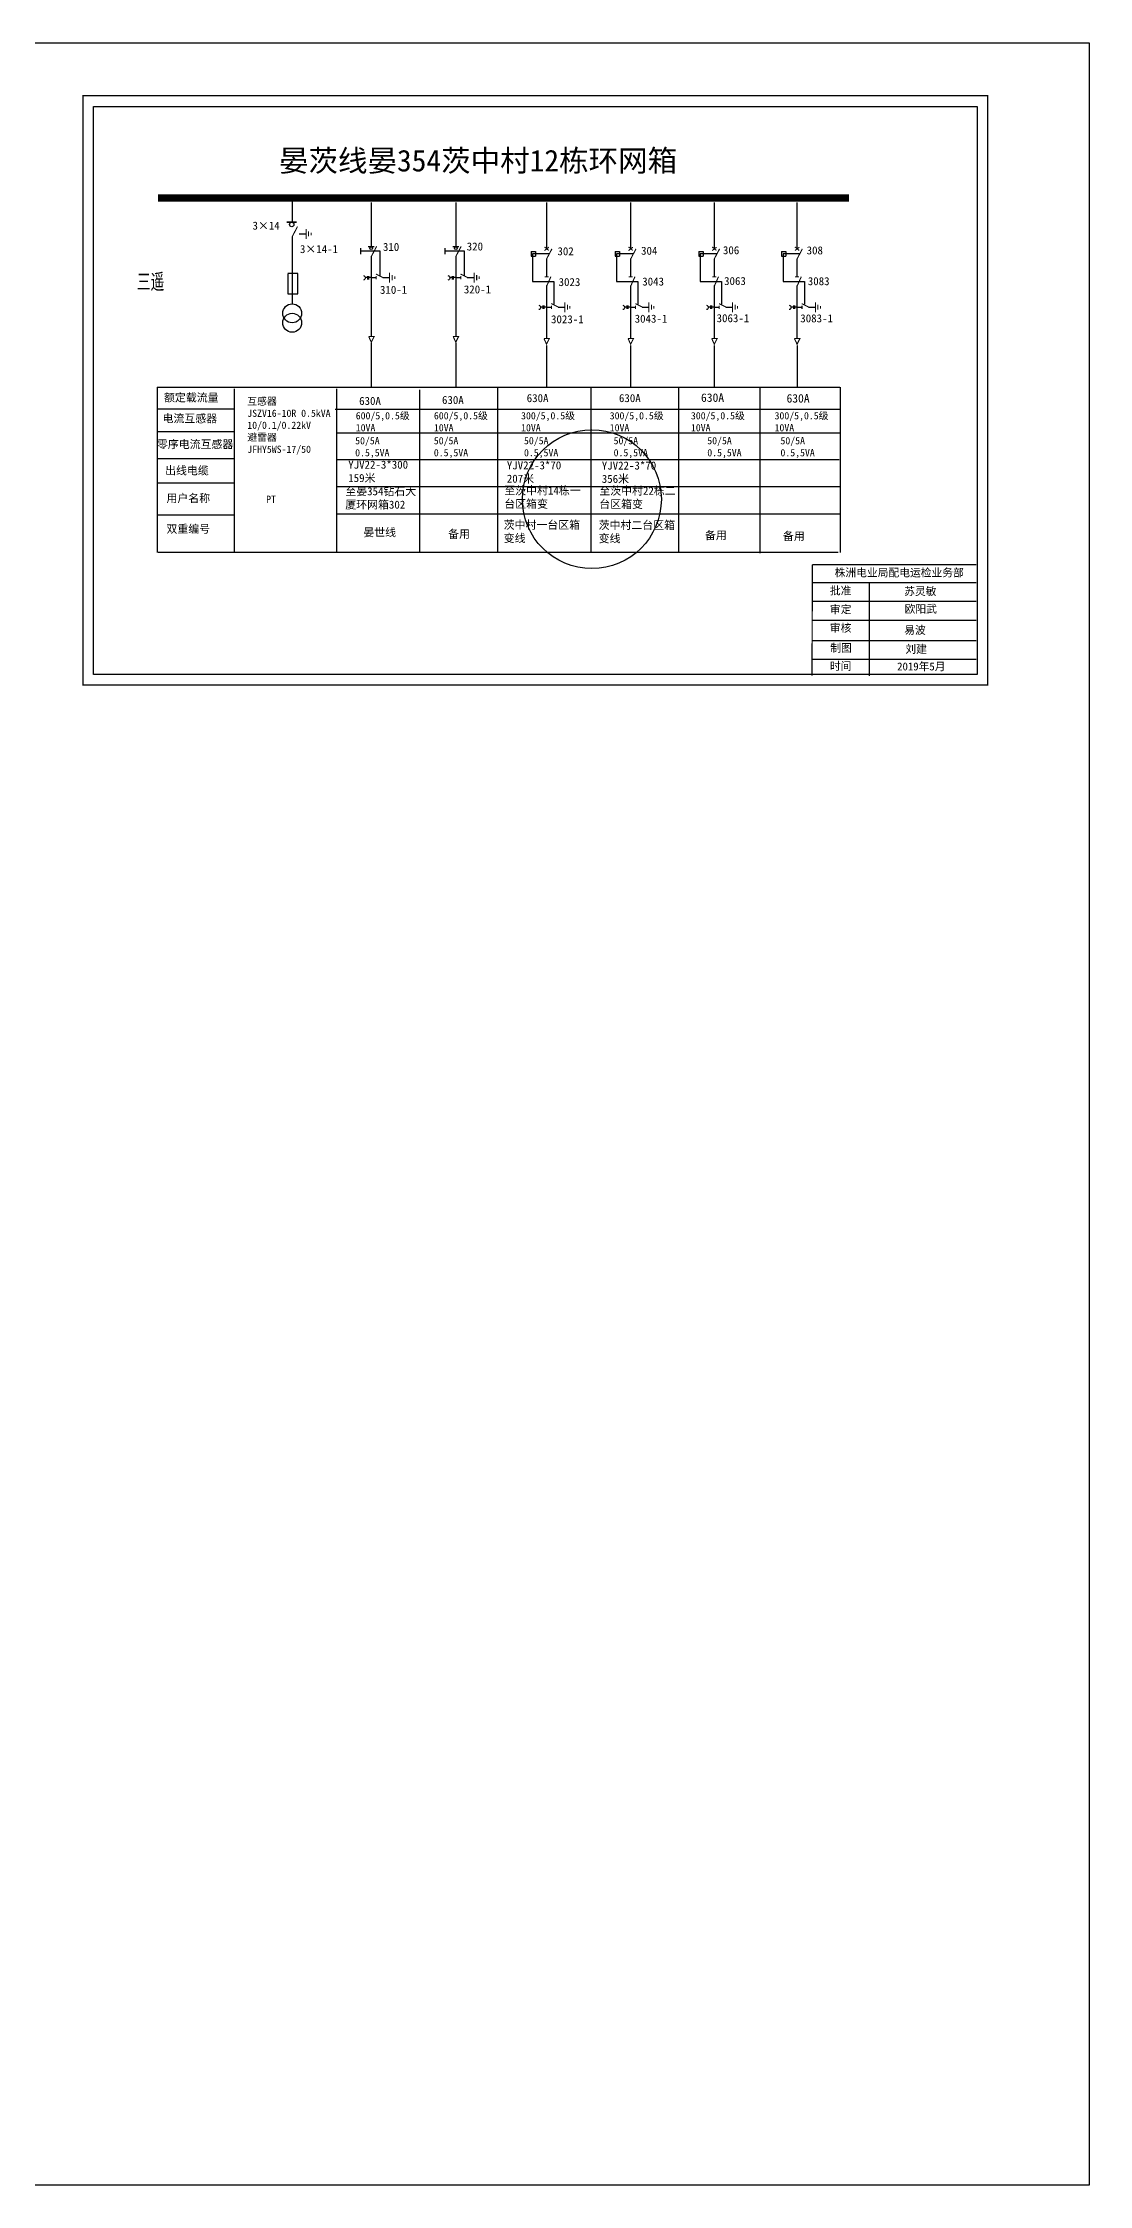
# Model space of a CAD drawing. Extents: x -194 to 226, y -192 to 105.
# Drawn here: x 80.7 to 225.8, y -191.9 to 105.1 of the extents above; entities that cross this region are included whole.
import ezdxf

# ---------------------------------------------------------------- set-up
doc = ezdxf.new("R2010")
doc.units = 0
doc.header["$LTSCALE"] = 0.774411
doc.linetypes.add('ACAD_ISO02W100', pattern=[15, 12, -3])
doc.linetypes.add('CENTER', pattern=[50.8, 31.75, -6.35, 6.35, -6.35])
doc.layers.get('0').update_dxf_attribs({"linetype": 'CONTINUOUS'})
doc.layers.add('2', color=7, linetype='CONTINUOUS')
doc.layers.add('3', color=7, linetype='CONTINUOUS')
doc.styles.add('hztxt_txtstyle_0.00_0_0', font='simkai.ttf')
doc.styles.add('hztxt_txtstyle_2.70_0_0', font='simkai.ttf', dxfattribs={"height": 2.7})
doc.styles.add('字体', font='', dxfattribs={"height": 2.5})
doc.styles.add('宋体', font='', dxfattribs={"width": 0.65})
doc.styles.get('字体').set_extended_font_data('SimSun')
doc.styles.get('宋体').set_extended_font_data('SimSun')

# ---------------------------------------------------------------- blocks, each defined once
blk = doc.blocks.new('JD')
for points in [[(-2, 0.2), (-2, -0.2), (2, 0.2), (2, -0.2)], [(1, -1.2), (1, -0.8), (-1, -1.2), (-1, -0.8)], [(-0.5, -1.8), (-0.5, -2.2), (0.5, -1.8), (0.5, -2.2)]]:
    blk.add_trace(points)

msp = doc.modelspace()

# ---------------------------------------------------------------- linework, layer by layer
at = {"color": 0}
for p, q in [((-194.22, 105.09), (225.78, 105.09)), ((115.24, 83.57), (115.24, 80.28)), ((126.22, 82.96), (126.22, 76.85)), ((137.94, 82.96), (137.94, 76.85)), ((150.53, 82.93), (150.53, 76.51)), ((162.19, 82.93), (162.19, 76.51)), ((173.78, 82.93), (173.78, 76.51)), ((185.26, 82.93), (185.26, 76.51)), ((115.25, 78.24), (115.25, 68.92)), ((116.24, 78.61), (117.18, 78.61)), ((126.22, 75.49), (126.22, 64.39)), ((137.94, 75.49), (137.94, 64.39)), ((148.4, 76.17), (149, 76.17)), ((148.4, 76.17), (148.4, 75.5)), ((148.4, 75.5), (149, 75.5)), ((149, 76.17), (149, 75.5)), ((150.53, 75.15), (150.53, 72.68)), ((160.06, 76.17), (160.65, 76.17)), ((160.06, 76.17), (160.06, 75.5)), ((160.06, 75.5), (160.65, 75.5)), ((160.65, 76.17), (160.65, 75.5)), ((162.19, 75.15), (162.19, 72.68)), ((171.65, 76.17), (172.25, 76.17)), ((171.65, 76.17), (171.65, 75.5)), ((171.65, 75.5), (172.25, 75.5)), ((172.25, 76.17), (172.25, 75.5)), ((173.78, 75.15), (173.78, 72.68)), ((183.13, 76.17), (183.73, 76.17)), ((183.13, 76.17), (183.13, 75.5)), ((183.13, 75.5), (183.73, 75.5)), ((183.73, 76.17), (183.73, 75.5)), ((185.26, 75.15), (185.26, 72.68)), ((126.22, 72.54), (126.91, 72.54)), ((127.82, 72.56), (128.76, 72.56)), ((137.94, 72.54), (138.63, 72.54)), ((139.53, 72.56), (140.47, 72.56)), ((150.53, 71.44), (150.53, 64.13)), ((162.19, 71.44), (162.19, 64.13)), ((173.78, 71.44), (173.78, 64.13)), ((185.26, 71.44), (185.26, 64.13)), ((150.53, 68.44), (151.22, 68.44)), ((152.12, 68.46), (153.06, 68.46)), ((162.19, 68.44), (162.88, 68.44)), ((163.78, 68.46), (164.72, 68.46)), ((173.78, 68.44), (174.48, 68.44)), ((175.38, 68.46), (176.32, 68.46)), ((185.26, 68.44), (185.95, 68.44)), ((186.85, 68.46), (187.8, 68.46)), ((107.3, 54.29), (96.59, 54.29)), ((107.26, 51.14), (96.55, 51.14)), ((107.26, 47.42), (96.55, 47.42)), ((107.22, 44.03), (96.51, 44.03)), ((107.25, 39.62), (96.55, 39.62))]:
    msp.add_line(p, q, dxfattribs=at)
for p, q in [((225.78, 105.09), (225.78, -191.91)), ((225.78, -191.91), (-194.22, -191.91))]:
    msp.add_line(p, q)
at = {"color": 0, "linetype": 'ACAD_ISO02W100'}
for p, q in [((150.83, 75.82), (148.59, 75.82)), ((148.59, 75.82), (148.59, 72.01)), ((162.49, 75.82), (160.25, 75.82)), ((160.25, 75.82), (160.25, 72.01)), ((174.08, 75.82), (171.84, 75.82)), ((171.84, 75.82), (171.84, 72.01)), ((185.56, 75.82), (183.32, 75.82)), ((183.32, 75.82), (183.32, 72.01)), ((148.59, 72.01), (151.54, 72.01)), ((151.54, 72.01), (151.54, 68.87)), ((160.25, 72.01), (163.2, 72.01)), ((163.2, 72.01), (163.2, 68.87)), ((171.84, 72.01), (174.8, 72.01)), ((174.8, 72.01), (174.8, 68.87)), ((183.32, 72.01), (186.28, 72.01)), ((186.28, 72.01), (186.28, 68.87))]:
    msp.add_line(p, q, dxfattribs=at)
at = {"color": 0, "linetype": 'CENTER'}
for p, q in [((126.23, 63.49), (126.23, 57.35)), ((137.94, 63.49), (137.94, 57.35)), ((150.53, 63.15), (150.53, 57.39)), ((162.19, 63.15), (162.19, 57.39)), ((173.79, 63.15), (173.79, 57.39)), ((185.27, 63.15), (185.27, 57.39))]:
    msp.add_line(p, q, dxfattribs=at)
at = {"color": 0, "linetype": 'Continuous'}
for p, q in [((96.53, 57.37), (191.19, 57.37)), ((96.57, 34.43), (96.57, 57.37)), ((107.2, 57.12), (107.2, 34.43)), ((121.41, 57.12), (121.41, 34.43)), ((132.93, 56.97), (132.93, 34.44)), ((143.75, 57.32), (143.75, 34.43)), ((156.65, 57.32), (156.65, 34.43)), ((168.85, 57.31), (168.85, 34.41)), ((180.11, 57.23), (180.11, 34.34)), ((191.25, 57.35), (191.25, 34.41)), ((121.23, 54.3), (191.22, 54.3)), ((121.41, 51.01), (191.25, 51.01)), ((121.41, 47.33), (191.13, 47.33)), ((121.41, 43.6), (191.32, 43.6)), ((121.41, 39.8), (191.22, 39.8)), ((190.98, 34.43), (96.65, 34.43)), ((187.37, 30.26), (210.12, 30.26)), ((195.27, 30.26), (195.27, 17.33)), ((187.37, 27.66), (210.12, 27.66)), ((187.37, 25.07), (210.12, 25.07)), ((187.37, 22.24), (210.12, 22.24)), ((187.37, 19.65), (210.12, 19.65))]:
    msp.add_line(p, q, dxfattribs=at)
at = {"color": 0, "linetype": 'Continuous', "const_width": 0.182}
msp.add_lwpolyline([(86.24, 97.75), (211.72, 97.75), (211.72, 16.04), (86.24, 16.04)], close=True, dxfattribs=at)
at = {"color": 0, "linetype": 'Continuous'}
msp.add_lwpolyline([(87.72, 96.27), (210.25, 96.27), (210.25, 17.52), (87.72, 17.52)], close=True, dxfattribs=at)
at = {"color": 0}
for points, const_width in [([(96.65, 83.57), (192.49, 83.57)], 0.998), ([(114.49, 80.23), (115.89, 80.23)], 0.238), ([(115.25, 78.2), (116, 79.62)], 0.15), ([(125.78, 76.83), (126.66, 76.83)], 0.15), ([(126.22, 75.45), (126.97, 76.87)], 0.15), ([(137.5, 76.83), (138.38, 76.83)], 0.15), ([(137.94, 75.45), (138.69, 76.87)], 0.15), ([(150.25, 76.79), (150.84, 76.3)], 0.15), ([(150.24, 76.29), (150.85, 76.75)], 0.15), ([(150.53, 75.11), (151.28, 76.53)], 0.15), ([(161.91, 76.79), (162.49, 76.3)], 0.15), ([(161.9, 76.29), (162.51, 76.75)], 0.15), ([(162.19, 75.11), (162.94, 76.53)], 0.15), ([(173.5, 76.29), (174.11, 76.75)], 0.15), ([(173.5, 76.79), (174.09, 76.3)], 0.15), ([(173.78, 75.11), (174.53, 76.53)], 0.15), ([(184.98, 76.29), (185.58, 76.75)], 0.15), ([(184.98, 76.79), (185.57, 76.3)], 0.15), ([(185.26, 75.11), (186.01, 76.53)], 0.15), ([(126.87, 73.04), (127.87, 72.54)], 0.15), ([(126.91, 72.77), (126.91, 72.31)], 0.15), ([(138.59, 73.04), (139.59, 72.54)], 0.15), ([(138.63, 72.77), (138.63, 72.31)], 0.15), ([(150.26, 72.64), (150.81, 72.64)], 0.15), ([(150.5, 71.26), (151.13, 72.67)], 0.15), ([(161.92, 72.64), (162.47, 72.64)], 0.15), ([(162.16, 71.26), (162.79, 72.67)], 0.15), ([(173.52, 72.64), (174.07, 72.64)], 0.15), ([(173.75, 71.26), (174.38, 72.67)], 0.15), ([(184.99, 72.64), (185.55, 72.64)], 0.15), ([(185.23, 71.26), (185.86, 72.67)], 0.15), ([(151.18, 68.94), (152.18, 68.44)], 0.15), ([(151.22, 68.67), (151.22, 68.21)], 0.15), ([(162.84, 68.94), (163.84, 68.44)], 0.15), ([(162.88, 68.67), (162.88, 68.21)], 0.15), ([(174.44, 68.94), (175.44, 68.44)], 0.15), ([(174.48, 68.67), (174.48, 68.21)], 0.15), ([(185.91, 68.94), (186.91, 68.44)], 0.15), ([(185.95, 68.67), (185.95, 68.21)], 0.15), ([(125.85, 64.37), (126.62, 64.37), (126.23, 63.59), (125.86, 64.38)], 0.15), ([(137.57, 64.37), (138.33, 64.37), (137.94, 63.59), (137.58, 64.38)], 0.15), ([(150.16, 64.09), (150.92, 64.09), (150.53, 63.31), (150.17, 64.1)], 0.15), ([(161.82, 64.09), (162.58, 64.09), (162.19, 63.31), (161.83, 64.1)], 0.15), ([(173.42, 64.09), (174.18, 64.09), (173.79, 63.31), (173.43, 64.1)], 0.15), ([(184.89, 64.09), (185.66, 64.09), (185.27, 63.31), (184.9, 64.1)], 0.15)]:
    msp.add_lwpolyline(points, dxfattribs=dict(at, const_width=const_width))
for points in [[(124.71, 76.61), (124.71, 75.77)], [(136.43, 76.61), (136.43, 75.77)], [(114.66, 73.08), (114.66, 70.28), (116.04, 70.28), (116.04, 73.11), (114.66, 73.11)], [(125.72, 72.55), (125.4, 72.55)], [(125.72, 72.76), (125.72, 72.3)], [(125.86, 72.76), (125.86, 72.3)], [(126.22, 72.55), (125.86, 72.55)], [(137.44, 72.55), (137.12, 72.55)], [(137.44, 72.76), (137.44, 72.3)], [(137.58, 72.76), (137.58, 72.3)], [(137.94, 72.55), (137.58, 72.55)], [(150.02, 68.45), (149.71, 68.45)], [(150.02, 68.66), (150.02, 68.2)], [(150.16, 68.66), (150.16, 68.2)], [(150.53, 68.45), (150.16, 68.45)], [(161.68, 68.45), (161.37, 68.45)], [(161.68, 68.66), (161.68, 68.2)], [(161.82, 68.66), (161.82, 68.2)], [(162.19, 68.45), (161.82, 68.45)], [(173.28, 68.45), (172.97, 68.45)], [(173.28, 68.66), (173.28, 68.2)], [(173.42, 68.66), (173.42, 68.2)], [(173.78, 68.45), (173.42, 68.45)], [(184.76, 68.45), (184.44, 68.45)], [(184.76, 68.66), (184.76, 68.2)], [(184.9, 68.66), (184.9, 68.2)], [(185.26, 68.45), (184.9, 68.45)]]:
    msp.add_lwpolyline(points, dxfattribs=at)
at = {"color": 0, "linetype": 'ACAD_ISO02W100'}
for points in [[(127.45, 72.78), (127.45, 76.19), (124.71, 76.19)], [(139.17, 72.78), (139.17, 76.19), (136.43, 76.19)]]:
    msp.add_lwpolyline(points, dxfattribs=at)
at = {"color": 0}
for points in [[(125.13, 72.81, -0.877934), (125.15, 72.2)], [(136.85, 72.81, -0.877934), (136.86, 72.2)], [(149.44, 68.7, -0.877934), (149.45, 68.1)], [(161.1, 68.7, -0.877934), (161.11, 68.1)], [(172.7, 68.7, -0.877934), (172.71, 68.1)], [(184.17, 68.7, -0.877934), (184.19, 68.1)]]:
    msp.add_lwpolyline(points, format="xyb", dxfattribs=at)
at = {"color": 0, "linetype": 'Continuous', "const_width": 0.182}
for points in [[(187.37, 32.74), (187.36, 17.37)], [(187.37, 32.74), (210.12, 32.74)]]:
    msp.add_lwpolyline(points, dxfattribs=at)
at = {"color": 0}
for centre, radius in [((115.19, 79.9), 0.305), ((126.22, 76.62), 0.192), ((137.94, 76.62), 0.192)]:
    msp.add_circle(centre, radius, dxfattribs=at)
at = {"color": 1, "linetype": 'Continuous'}
msp.add_circle((156.82, 41.82), 9.63, dxfattribs=at)
at = {"layer": '2', "color": 0}
for centre in [(115.26, 67.59), (115.26, 66.28)]:
    msp.add_circle(centre, 1.31, dxfattribs=at)

# ---------------------------------------------------------------- block references
at = {"color": 0, "xscale": 0.3494655254594932, "yscale": 0.3494655254594932, "zscale": 0.3494655254595134, "rotation": 90}
for p in [(117.19, 78.59), (128.77, 72.53), (140.49, 72.53), (153.08, 68.43), (164.73, 68.43), (176.33, 68.43), (187.81, 68.43)]:
    msp.add_blockref('JD', p, dxfattribs=at)

# ---------------------------------------------------------------- texts
at = {"color": 0, "linetype": 'Continuous', "style": 'hztxt_txtstyle_2.70_0_0'}
for s, p in [('3×14', (109.75, 79.19)), ('310', (127.84, 76.24)), ('320', (139.46, 76.3)), ('3×14-1', (116.33, 75.94)), ('302', (152.04, 75.64)), ('304', (163.64, 75.71)), ('306', (174.99, 75.78)), ('308', (186.6, 75.76)), ('310-1', (127.43, 70.29)), ('320-1', (139.06, 70.35)), ('3023', (152.2, 71.37)), ('3043', (163.8, 71.44)), ('3063', (175.15, 71.51)), ('3083', (186.76, 71.49)), ('3023-1', (151.15, 66.21)), ('3043-1', (162.75, 66.29)), ('3063-1', (174.11, 66.36)), ('3083-1', (185.72, 66.34))]:
    msp.add_text(s, height=1.109, dxfattribs=at).set_placement(p)
at = {"color": 0, "linetype": 'Continuous', "attachment_point": 1}
for s, insert, char_height, width, style in [('晏茨线晏354茨中村12栋环网箱', (113.42, 90.26), 3, 90.5642, '字体'), ('{\\fSimSun|b0|i0|c134|p2;额定载流量}', (97.48, 56.46), 1.1094, 17.8852, 'hztxt_txtstyle_2.70_0_0'), ('{\\fSimSun|b0|i0|c134|p2;630A}', (171.95, 56.49), 1.1757, 9.454, 'hztxt_txtstyle_0.00_0_0'), ('{\\fSimSun|b0|i0|c134|p2;电流互感器}', (97.28, 53.57), 1.1094, 17.8852, 'hztxt_txtstyle_2.70_0_0'), ('\\A1;{\\fSimSun|b0|i0|c134|p2;互感器\\PJSZV16-10R 0.5kVA\\P10/0.1/0.22kV\\P避雷器\\PJFHY5WS-17/50}', (109.03, 55.9), 0.9985, 18.4113, 'hztxt_txtstyle_2.70_0_0'), ('\\A1;{\\fSimSun|b0|i0|c134|p2;600/5,0.5级\\P10VA}', (124.07, 53.89), 0.9985, 18.4113, 'hztxt_txtstyle_2.70_0_0'), ('{\\fSimSun|b0|i0|c134|p2;630A}', (124.54, 56), 1.1094, 17.8852, 'hztxt_txtstyle_2.70_0_0'), ('\\A1;{\\fSimSun|b0|i0|c134|p2;600/5,0.5级\\P10VA}', (134.91, 53.89), 0.9985, 18.4113, 'hztxt_txtstyle_2.70_0_0'), ('{\\fSimSun|b0|i0|c134|p2;630A}', (136.03, 56.13), 1.1094, 17.8852, 'hztxt_txtstyle_2.70_0_0'), ('\\A1;{\\fSimSun|b0|i0|c134|p2;300/5,0.5级\\P10VA}', (147, 53.89), 0.9985, 18.4113, 'hztxt_txtstyle_2.70_0_0'), ('{\\fSimSun|b0|i0|c134|p2;630A}', (147.78, 56.39), 1.1094, 17.8852, 'hztxt_txtstyle_2.70_0_0'), ('\\A1;{\\fSimSun|b0|i0|c134|p2;300/5,0.5级\\P10VA}', (159.29, 53.89), 0.9985, 18.4113, 'hztxt_txtstyle_2.70_0_0'), ('{\\fSimSun|b0|i0|c134|p2;630A}', (160.57, 56.39), 1.1094, 17.8852, 'hztxt_txtstyle_2.70_0_0'), ('\\A1;{\\fSimSun|b0|i0|c134|p2;300/5,0.5级\\P10VA}', (170.55, 53.89), 0.9985, 18.4113, 'hztxt_txtstyle_2.70_0_0'), ('\\A1;{\\fSimSun|b0|i0|c134|p2;300/5,0.5级\\P10VA}', (182.15, 53.89), 0.9985, 18.4113, 'hztxt_txtstyle_2.70_0_0'), ('{\\fSimSun|b0|i0|c134|p2;630A}', (183.81, 56.39), 1.1757, 9.454, 'hztxt_txtstyle_0.00_0_0'), ('{\\fSimSun|b0|i0|c134|p2;50/5A\\P0.5,5VA}', (123.99, 50.43), 0.9985, 17.8852, 'hztxt_txtstyle_2.70_0_0'), ('{\\fSimSun|b0|i0|c134|p2;50/5A\\P0.5,5VA}', (134.9, 50.43), 0.9985, 17.8852, 'hztxt_txtstyle_2.70_0_0'), ('{\\fSimSun|b0|i0|c134|p2;50/5A\\P0.5,5VA}', (147.4, 50.43), 0.9985, 17.8852, 'hztxt_txtstyle_2.70_0_0'), ('{\\fSimSun|b0|i0|c134|p2;50/5A\\P0.5,5VA}', (159.83, 50.43), 0.9985, 17.8852, 'hztxt_txtstyle_2.70_0_0'), ('{\\fSimSun|b0|i0|c134|p2;50/5A\\P0.5,5VA}', (172.82, 50.43), 0.9985, 17.8852, 'hztxt_txtstyle_2.70_0_0'), ('{\\fSimSun|b0|i0|c134|p2;50/5A\\P0.5,5VA}', (182.97, 50.43), 0.9985, 17.8852, 'hztxt_txtstyle_2.70_0_0'), ('{\\fSimSun|b0|i0|c134|p2;零序电流互感器}', (96.5, 49.99), 1.1094, 17.8852, 'hztxt_txtstyle_2.70_0_0'), ('{\\fSimSun|b0|i0|c134|p2;出线电缆}', (97.63, 46.35), 1.1094, 17.8852, 'hztxt_txtstyle_2.70_0_0'), ('{\\fSimSun|b0|i0|c134|p2;YJV22-3*300\\P159米}', (123.03, 47.16), 1.1094, 17.8852, 'hztxt_txtstyle_2.70_0_0'), ('{\\fSimSun|b0|i0|c134|p2;YJV22-3*70\\P207米}', (145.02, 47.07), 1.1094, 17.8852, 'hztxt_txtstyle_2.70_0_0'), ('{\\fSimSun|b0|i0|c134|p2;YJV22-3*70\\P356米}', (158.19, 47.04), 1.1094, 17.8852, 'hztxt_txtstyle_2.70_0_0'), ('{\\fSimSun|b0|i0|c134|p2;用户名称}', (97.82, 42.51), 1.1094, 17.8852, 'hztxt_txtstyle_2.70_0_0'), ('{\\fSimSun|b0|i0|c134|p2;PT}', (111.65, 42.31), 1.0024, 7.7986, 'hztxt_txtstyle_0.00_0_0'), ('{\\fSimSun|b0|i0|c134|p2;至晏354钻石大厦环网箱302}', (122.62, 43.47), 1.1094, 10.6972, 'hztxt_txtstyle_2.70_0_0'), ('{\\fSimSun|b0|i0|c134|p2;至茨中村14栋一台区箱变}', (144.67, 43.57), 1.1094, 10.6972, 'hztxt_txtstyle_2.70_0_0'), ('{\\fSimSun|b0|i0|c134|p2;至茨中村22栋二台区箱变}', (157.85, 43.54), 1.1094, 10.6972, 'hztxt_txtstyle_2.70_0_0'), ('{\\fSimSun|b0|i0|c134|p2;茨中村一台区箱变线}', (144.59, 38.81), 1.1094, 10.6972, 'hztxt_txtstyle_2.70_0_0'), ('{\\fSimSun|b0|i0|c134|p2;茨中村二台区箱变线}', (157.76, 38.78), 1.1094, 10.6972, 'hztxt_txtstyle_2.70_0_0'), ('{\\fSimSun|b0|i0|c134|p2;双重编号}', (97.82, 38.25), 1.1094, 17.8852, 'hztxt_txtstyle_2.70_0_0'), ('{\\fSimSun|b0|i0|c134|p2;晏世线}', (125.12, 37.78), 1.1094, 9.6036, 'hztxt_txtstyle_2.70_0_0'), ('{\\fSimSun|b0|i0|c134|p2;备用}', (136.88, 37.55), 1.1094, 17.8852, 'hztxt_txtstyle_2.70_0_0'), ('{\\fSimSun|b0|i0|c134|p2;备用}', (172.5, 37.37), 1.1094, 17.8852, 'hztxt_txtstyle_2.70_0_0'), ('{\\fSimSun|b0|i0|c134|p2;备用}', (183.31, 37.25), 1.1094, 17.8852, 'hztxt_txtstyle_2.70_0_0'), ('{\\fKaiTi_GB2312|b0|i0|c134|p49;批准}', (189.82, 29.69), 1.0944, 8.5588, '字体'), ('株洲电业局配电运检业务部', (190.48, 32.19), 1.0944, 29.9201, '字体'), ('苏灵敏', (200.13, 29.6), 1.094, 8.5588, '字体'), ('\\f\uffbfﾬￌﾣﾤ_GB2312|b0|i0|c134|p49;审定', (189.82, 27.09), 1.0944, 8.5588, '字体'), ('欧阳武', (200.19, 27.16), 1.094, 8.5588, '字体'), ('\\f\uffbfﾬￌﾣﾤ_GB2312|b0|i0|c134|p49;审核', (189.82, 24.52), 1.0944, 8.5588, '字体'), ('易波', (200.13, 24.22), 1.094, 8.5588, '字体'), ('\\f\uffbfﾬￌﾣﾤ_GB2312|b0|i0|c134|p49;制图', (189.88, 21.74), 1.0944, 8.5588, '字体'), ('刘建', (200.29, 21.59), 1.094, 8.5588, '字体'), ('\\f\uffbfﾬￌﾣﾤ_GB2312|b0|i0|c134|p49;时间', (189.82, 19.23), 1.0944, 8.5588, '字体'), ('2019年5月', (199.15, 19.18), 1.094, 16.0081, '字体')]:
    msp.add_mtext(s, dxfattribs=dict(at, insert=insert, char_height=char_height, width=width, style=style))
at = {"layer": '3', "color": 0, "style": '宋体', "width": 0.65}
msp.add_text('三遥', height=2.143, dxfattribs=at).set_placement((93.72, 70.92, -0.03))

doc.saveas('drawing.dxf')
